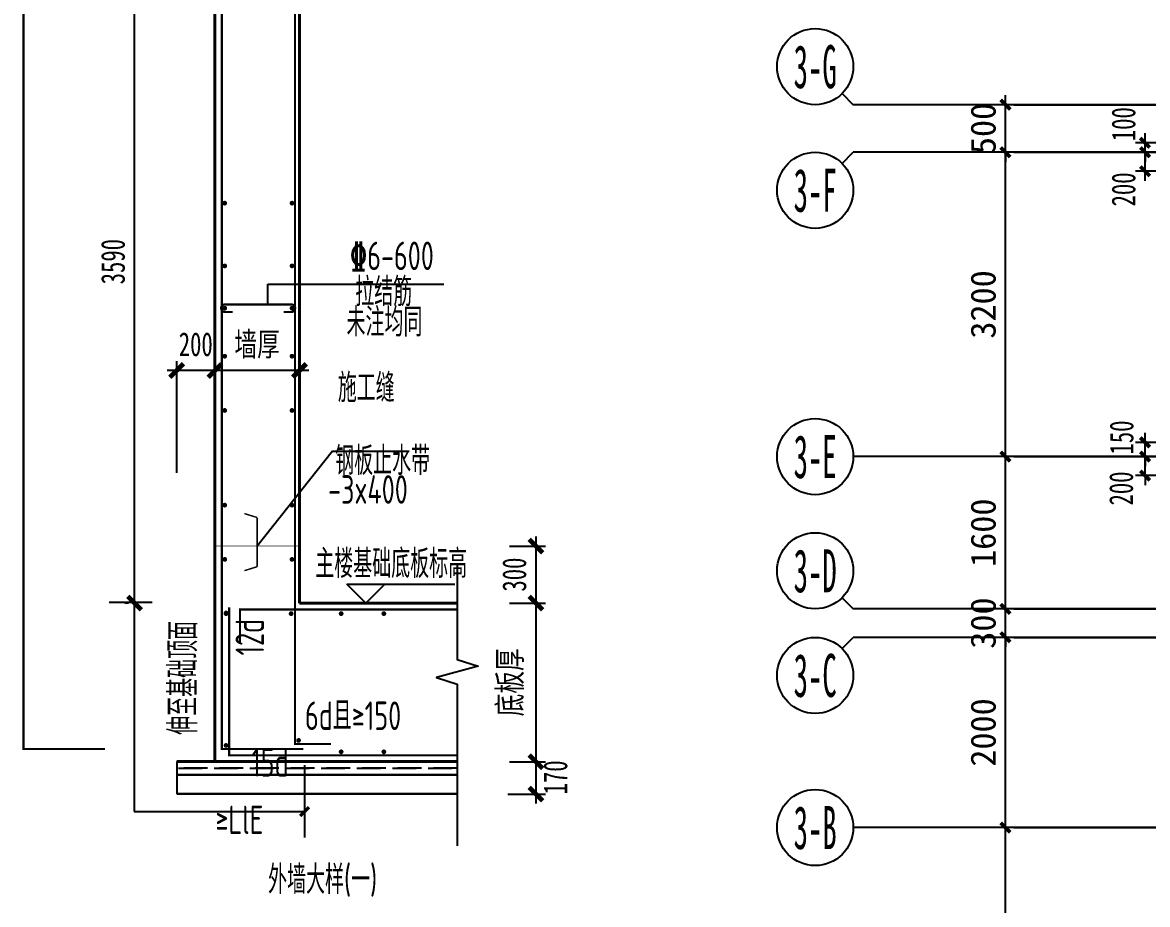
# Model space of a CAD drawing. Extents: x -3200781797 to -8106663, y 494714 to 1244925.
# Drawn here: x -8184123 to -8172296, y 525431 to 534704 of the extents above; entities that cross this region are included whole.
import ezdxf
from ezdxf.enums import TextEntityAlignment as Align
from ezdxf.xclip import XClip

# ---------------------------------------------------------------- set-up
doc = ezdxf.new("R2010")
doc.units = 0
doc.header["$LTSCALE"] = 1000
doc.header["$MEASUREMENT"] = 0
doc.header["$XCLIPFRAME"] = 0
for name, pattern in [('3#-轴线$0$DOTE', [2.42, 2, -0.2, 0.02, -0.2]), ('DASH', [0.35, 0.25, -0.1]), ('地库模板$0$DASH', [0.35, 0.25, -0.1]), ('节点$0$DASHED', [0.75, 0.5, -0.25])]:
    doc.linetypes.add(name, pattern=pattern)
doc.layers.get('Defpoints').update_dxf_attribs({"color": 30, "linetype": 'DASH'})
for name, color, linetype in [('3#-B1$0$S-SLAB-HOLE', 5, 'Continuous'), ('3#-轴线$0$3#-轴号$0$A-ANNO-AXIS-CIRC', 3, 'Continuous'), ('3#-轴线$0$3#-轴号$0$A-ANNO-AXIS-TEXT', 7, 'Continuous'), ('3#-轴线$0$3#-轴号$0$A-ANNO-DIMS', 3, 'Continuous'), ('3#-轴线$0$A-ANNO-DOTE', 10, '3#-轴线$0$DOTE'), ('3#-轴线$0$AXIS_TEXT', 7, 'Continuous'), ('3#4#5#模板$0$S-ANNO-TEXT', 7, 'Continuous'), ('3#4#5#模板$0$S-SLAB-TEXT', 120, 'Continuous'), ('DIM', 3, 'Continuous'), ('S-PC-FQ-WYQ', 4, 'Continuous'), ('S-WALL-DIMS', 50, 'Continuous'), ('地库模板$0$墙体$0$墙体$0$A-COLU-CONC-HATC', 253, 'Continuous'), ('地库模板$0$墙体$0$墙体$0$A-WALL-CONC', 40, 'Continuous'), ('地库模板$0$墙体$0$墙体$0$墙体$0$A-WALL-CONC', 40, 'Continuous'), ('节点$0$S-ANNO-THIN', 3, 'Continuous'), ('节点$0$S-DETL', 4, 'Continuous'), ('节点$0$S-DETL-DIMS', 210, 'Continuous'), ('节点$0$S-REIN', 1, 'Continuous'), ('节点$0$S-TEXT', 7, 'Continuous'), ('节点$0$TEXT', 7, 'Continuous'), ('节点$0$THIN', 7, 'Continuous')]:
    doc.layers.add(name, color=color, linetype=linetype)
for name, color, linetype, lineweight in [('地库模板$0$S-ANNO-IDEN-INDX', 3, 'Continuous', 15), ('地库模板$0$S-ANNO-THIN', 3, 'Continuous', 15), ('地库模板$0$S-SLAB-HOLE', 5, 'Continuous', 25), ('地库模板$0$S-SLAB-LOWE-HATC', 193, 'Continuous', 18), ('地库模板$0$S-WALL-BEAM', 120, 'Continuous', 25), ('地库模板$0$S-WALL-CCAD-BPW', 50, 'Continuous', 15), ('地库模板$0$S-WALL-CCAD-PPW', 80, 'Continuous', 15), ('节点$0$梁', 4, 'Continuous', 0)]:
    doc.layers.add(name, color=color, linetype=linetype, lineweight=lineweight)
doc.styles.add('3#-轴线$0$3#-轴号$0$_TCH_AXIS', font='')
doc.styles.add('3#-轴线$0$3#-轴号$0$_TCH_DIM_T3', font='')
doc.styles.add('3#-轴线$0$COMPLEX', font='COMPLEX')
doc.styles.add('TSSD_Dimension', font='', dxfattribs={"width": 0.7})
doc.styles.add('节点$0$TSSD_Dimension', font='Tssdeng.shx', dxfattribs={"width": 0.7, "bigfont": 'hztxt.shx'})
doc.styles.add('节点$0$TSSD_NORM', font='tssdeng2.shx', dxfattribs={"width": 0.7, "bigfont": 'tssdchn.shx'})
doc.styles.add('节点$0$楷体', font='', dxfattribs={"width": 0.7, "height": 250})
doc.styles.get('3#-轴线$0$3#-轴号$0$_TCH_AXIS').set_extended_font_data('SimSun')
doc.styles.get('3#-轴线$0$3#-轴号$0$_TCH_DIM_T3').set_extended_font_data('SimSun')
doc.styles.get('TSSD_Dimension').set_extended_font_data('KaiTi_GB2312')
doc.styles.get('节点$0$楷体').set_extended_font_data('KaiTi_GB2312')
doc.dimstyles.new('3#-轴线$0$3#-轴号$0$_TCH_ARCH&&100', dxfattribs={"dimtxt": 264.345992, "dimasz": 100, "dimexe": 250, "dimexo": 300, "dimgap": 100, "dimtad": 1, "dimdec": 0, "dimzin": 0, "dimdsep": 46, "dimtxsty": '3#-轴线$0$3#-轴号$0$_TCH_DIM_T3', "dimblk": '3#-轴线$0$3#-轴号$0$_ArchTick', "dimcen": 0.09, "dimclrt": 7, "dimazin": 2, "dimtfac": 1, "dimtdec": 0, "dimtix": 1, "dimtmove": 2, "dimatfit": 3, "dimfxl": 100, "dimtolj": 1, "dimtzin": 0, "dimarcsym": 0})
doc.dimstyles.new('TSSD_100_100', dxfattribs={"dimtxt": 250, "dimasz": 100, "dimexe": 100, "dimexo": 250, "dimgap": 100, "dimtad": 1, "dimdec": 0, "dimzin": 0, "dimdsep": 46, "dimtxsty": 'TSSD_Dimension', "dimblk": 'ARCHTICK', "dimcen": 0, "dimdle": 100, "dimclrt": 7, "dimadec": 0, "dimazin": 0, "dimtfac": 1, "dimtdec": 0, "dimtix": 1, "dimtmove": 2, "dimatfit": 3, "dimfxl": 1, "dimtolj": 1, "dimtzin": 0, "dimarcsym": 0})
doc.dimstyles.new('节点$0$TSSD_100_100$0', dxfattribs={"dimtxt": 300, "dimasz": 100, "dimexe": 100, "dimexo": 0, "dimgap": 50, "dimtad": 1, "dimdec": 0, "dimzin": 0, "dimdsep": 46, "dimtxsty": '节点$0$TSSD_Dimension', "dimblk1": '节点$0$_ArchTick', "dimblk2": '节点$0$_ArchTick', "dimsah": 1, "dimcen": 0, "dimclrt": 7, "dimadec": 0, "dimazin": 0, "dimtfac": 1, "dimtdec": 0, "dimtix": 1, "dimtmove": 2, "dimatfit": 3, "dimldrblk": '节点$0$_ArchTick', "dimfxl": 300, "dimfxlon": 1, "dimtvp": 0.7, "dimtolj": 1, "dimtzin": 0, "dimarcsym": 0})
doc.dimstyles.new('节点$0$TSSD_50_100', dxfattribs={"dimtxt": 250, "dimasz": 100, "dimexe": 100, "dimexo": 250, "dimgap": 100, "dimtad": 1, "dimdec": 0, "dimlfac": 0.5, "dimzin": 0, "dimdsep": 46, "dimtxsty": '节点$0$楷体', "dimblk": '节点$0$_ArchTick', "dimcen": 0, "dimdle": 100, "dimclrt": 7, "dimadec": 0, "dimazin": 0, "dimtfac": 1, "dimtdec": 0, "dimtix": 1, "dimtmove": 2, "dimatfit": 3, "dimfxl": 1, "dimtolj": 1, "dimtzin": 0, "dimarcsym": 0})

# ---------------------------------------------------------------- blocks, each defined once
blk = doc.blocks.new('节点$0$_ArchTick')
at = {"color": 0, "linetype": 'ByBlock', "const_width": 0.5}
blk.add_lwpolyline([(-0.71, -0.71), (0.71, 0.71)], dxfattribs=at)
blk = doc.blocks.new('*D3877')
at = {"layer": 'Defpoints', "color": 0, "transparency": 16777216}
for p in [(-3829, -125755), (-3829, -127422), (-3302, -127422)]:
    blk.add_point(p, dxfattribs=at)
at = {"layer": '节点$0$S-DETL-DIMS', "color": 0, "lineweight": -2, "transparency": 16777216}
for p, q in [((-3302, -125655), (-3302, -127522)), ((-3579, -125755), (-3202, -125755)), ((-3579, -127422), (-3202, -127422))]:
    blk.add_line(p, q, dxfattribs=at)
at = {"layer": '节点$0$S-DETL-DIMS', "color": 0, "lineweight": -2, "transparency": 16777216, "xscale": 100, "yscale": 100, "zscale": 100}
for p, rotation in [((-3302, -125755), 90), ((-3302, -127422), 270)]:
    blk.add_blockref('节点$0$_ArchTick', p, dxfattribs=dict(at, rotation=rotation))
at = {"layer": '节点$0$S-DETL-DIMS', "color": 7, "transparency": 16777216, "insert": (-3563, -126588), "char_height": 250, "attachment_point": 5, "rotation": 90, "style": '节点$0$楷体'}
blk.add_mtext('\\A1;底板厚', dxfattribs=at)
blk = doc.blocks.new('*D3878')
at = {"layer": 'Defpoints', "color": 0, "transparency": 16777216}
for p in [(-3829, -127422), (-3846, -127762), (-3302, -127762)]:
    blk.add_point(p, dxfattribs=at)
at = {"layer": '节点$0$S-DETL-DIMS', "color": 0, "lineweight": -2, "transparency": 16777216}
for p, q in [((-3302, -127322), (-3302, -127862)), ((-3579, -127422), (-3202, -127422)), ((-3596, -127762), (-3202, -127762))]:
    blk.add_line(p, q, dxfattribs=at)
at = {"layer": '节点$0$S-DETL-DIMS', "color": 0, "lineweight": -2, "transparency": 16777216, "xscale": 100, "yscale": 100, "zscale": 100}
for p, rotation in [((-3302, -127422), 90), ((-3302, -127762), 270)]:
    blk.add_blockref('节点$0$_ArchTick', p, dxfattribs=dict(at, rotation=rotation))
at = {"layer": '节点$0$S-DETL-DIMS', "color": 7, "transparency": 16777216, "insert": (-3095, -127587), "char_height": 250, "attachment_point": 5, "rotation": 90, "style": '节点$0$楷体'}
blk.add_mtext('\\A1;170', dxfattribs=at)
blk = doc.blocks.new('*D3879')
at = {"layer": 'Defpoints', "color": 0, "transparency": 16777216}
for p in [(-6676, -123310), (-6676, -123310), (-5787, -123310)]:
    blk.add_point(p, dxfattribs=at)
at = {"layer": '节点$0$S-DETL-DIMS', "color": 0, "lineweight": -2, "transparency": 16777216}
for p, q in [((-6676, -123060), (-6676, -123210)), ((-5787, -123060), (-5787, -123210)), ((-5687, -123310), (-6776, -123310))]:
    blk.add_line(p, q, dxfattribs=at)
at = {"layer": '节点$0$S-DETL-DIMS', "color": 0, "lineweight": -2, "transparency": 16777216, "xscale": 100, "yscale": 100, "zscale": 100, "rotation": 180}
blk.add_blockref('节点$0$_ArchTick', (-6676, -123310), dxfattribs=at)
at = {"layer": '节点$0$S-DETL-DIMS', "color": 0, "lineweight": -2, "transparency": 16777216, "xscale": 100, "yscale": 100, "zscale": 100}
blk.add_blockref('节点$0$_ArchTick', (-5787, -123310), dxfattribs=at)
at = {"layer": '节点$0$S-DETL-DIMS', "color": 7, "transparency": 16777216, "insert": (-6232, -123046), "char_height": 250, "attachment_point": 5, "style": '节点$0$楷体'}
blk.add_mtext('\\A1;墙厚', dxfattribs=at)
blk = doc.blocks.new('*D3880')
at = {"layer": 'Defpoints', "color": 0, "transparency": 16777216}
for p in [(-3829, -125155), (-3829, -125755), (-3302, -125755)]:
    blk.add_point(p, dxfattribs=at)
at = {"layer": '节点$0$S-DETL-DIMS', "color": 0, "lineweight": -2, "transparency": 16777216}
for p, q in [((-3302, -125055), (-3302, -125855)), ((-3579, -125155), (-3202, -125155)), ((-3579, -125755), (-3202, -125755))]:
    blk.add_line(p, q, dxfattribs=at)
at = {"layer": '节点$0$S-DETL-DIMS', "color": 0, "lineweight": -2, "transparency": 16777216, "xscale": 100, "yscale": 100, "zscale": 100}
for p, rotation in [((-3302, -125155), 90), ((-3302, -125755), 270)]:
    blk.add_blockref('节点$0$_ArchTick', p, dxfattribs=dict(at, rotation=rotation))
at = {"layer": '节点$0$S-DETL-DIMS', "color": 7, "transparency": 16777216, "insert": (-3527, -125455), "char_height": 250, "attachment_point": 5, "rotation": 90, "style": '节点$0$楷体'}
blk.add_mtext('\\A1;300', dxfattribs=at)
blk = doc.blocks.new('*D3904')
at = {"layer": 'Defpoints', "color": 0, "transparency": 16777216}
for p in [(-7077, -123310), (-7077, -124636), (-6676, -124636)]:
    blk.add_point(p, dxfattribs=at)
at = {"layer": '节点$0$S-DETL-DIMS', "color": 0, "lineweight": -2, "transparency": 16777216}
for p, q in [((-7077, -124386), (-7077, -123210)), ((-6676, -124386), (-6676, -123210)), ((-6576, -123310), (-7177, -123310))]:
    blk.add_line(p, q, dxfattribs=at)
at = {"layer": '节点$0$S-DETL-DIMS', "color": 0, "lineweight": -2, "transparency": 16777216, "xscale": 100, "yscale": 100, "zscale": 100, "rotation": 180}
blk.add_blockref('节点$0$_ArchTick', (-7077, -123310), dxfattribs=at)
at = {"layer": '节点$0$S-DETL-DIMS', "color": 0, "lineweight": -2, "transparency": 16777216, "xscale": 100, "yscale": 100, "zscale": 100}
blk.add_blockref('节点$0$_ArchTick', (-6676, -123310), dxfattribs=at)
at = {"layer": '节点$0$S-DETL-DIMS', "color": 7, "transparency": 16777216, "insert": (-6877, -123035), "char_height": 250, "attachment_point": 5, "style": '节点$0$楷体'}
blk.add_mtext('\\A1;200', dxfattribs=at)
blk = doc.blocks.new('*D3905')
at = {"layer": 'Defpoints', "color": 0, "transparency": 16777216}
for p in [(-7521, -118575), (-7335, -118575), (-7335, -125755)]:
    blk.add_point(p, dxfattribs=at)
at = {"layer": '节点$0$S-DETL-DIMS', "color": 0, "lineweight": -2, "transparency": 16777216}
for p, q in [((-7521, -125855), (-7521, -118475)), ((-7585, -118575), (-7621, -118575)), ((-7585, -125755), (-7621, -125755))]:
    blk.add_line(p, q, dxfattribs=at)
at = {"layer": '节点$0$S-DETL-DIMS', "color": 0, "lineweight": -2, "transparency": 16777216, "xscale": 100, "yscale": 100, "zscale": 100}
for p, rotation in [((-7521, -118575), 90), ((-7521, -125755), 270)]:
    blk.add_blockref('节点$0$_ArchTick', p, dxfattribs=dict(at, rotation=rotation))
at = {"layer": '节点$0$S-DETL-DIMS', "color": 7, "transparency": 16777216, "insert": (-7746, -122165), "char_height": 250, "attachment_point": 5, "rotation": 90, "style": '节点$0$楷体'}
blk.add_mtext('\\A1;3590', dxfattribs=at)
blk = doc.blocks.new('_ArchTick')
at = {"color": 0, "linetype": 'ByBlock', "const_width": 0.4}
blk.add_lwpolyline([(-0.5, -0.5), (0.5, 0.5)], dxfattribs=at)
blk = doc.blocks.new('*D872')
at = {"layer": 'Defpoints', "color": 0, "transparency": 16777216}
for p in [(36228, -103638), (36747, -103638), (36747, -103788)]:
    blk.add_point(p, dxfattribs=at)
at = {"layer": 'DIM', "color": 0, "lineweight": -2, "transparency": 16777216}
for p, q in [((36228, -103638), (36228, -103538)), ((36497, -103638), (36128, -103638)), ((36228, -103788), (36228, -103638)), ((36497, -103788), (36128, -103788)), ((36228, -103788), (36228, -103888))]:
    blk.add_line(p, q, dxfattribs=at)
at = {"layer": 'DIM', "color": 0, "lineweight": -2, "transparency": 16777216, "xscale": 100, "yscale": 100, "zscale": 100}
for p, rotation in [((36228, -103638), 270), ((36228, -103788), 90)]:
    blk.add_blockref('_ArchTick', p, dxfattribs=dict(at, rotation=rotation))
at = {"layer": 'DIM', "color": 7, "transparency": 16777216, "insert": (35983, -103587), "char_height": 250, "attachment_point": 5, "rotation": 90, "style": 'TSSD_Dimension'}
blk.add_mtext('\\A1;150', dxfattribs=at)
blk = doc.blocks.new('*D873')
at = {"layer": 'Defpoints', "color": 0, "transparency": 16777216}
for p in [(36228, -103788), (36747, -103788), (36793, -103988)]:
    blk.add_point(p, dxfattribs=at)
at = {"layer": 'DIM', "color": 0, "lineweight": -2, "transparency": 16777216}
for p, q in [((36228, -103788), (36228, -103688)), ((36497, -103788), (36128, -103788)), ((36228, -103988), (36228, -103788)), ((36543, -103988), (36128, -103988)), ((36228, -103988), (36228, -104088))]:
    blk.add_line(p, q, dxfattribs=at)
at = {"layer": 'DIM', "color": 0, "lineweight": -2, "transparency": 16777216, "xscale": 100, "yscale": 100, "zscale": 100}
for p, rotation in [((36228, -103788), 270), ((36228, -103988), 90)]:
    blk.add_blockref('_ArchTick', p, dxfattribs=dict(at, rotation=rotation))
at = {"layer": 'DIM', "color": 7, "transparency": 16777216, "insert": (35978, -104123), "char_height": 250, "attachment_point": 5, "rotation": 90, "style": 'TSSD_Dimension'}
blk.add_mtext('\\A1;200', dxfattribs=at)
blk = doc.blocks.new('*D901')
at = {"layer": 'Defpoints', "color": 0, "transparency": 16777216}
for p in [(36228, -100488), (36747, -100488), (36747, -100588)]:
    blk.add_point(p, dxfattribs=at)
at = {"layer": 'DIM', "color": 0, "lineweight": -2, "transparency": 16777216}
for p, q in [((36228, -100488), (36228, -100388)), ((36497, -100488), (36128, -100488)), ((36228, -100588), (36228, -100488)), ((36497, -100588), (36128, -100588)), ((36228, -100588), (36228, -100688))]:
    blk.add_line(p, q, dxfattribs=at)
at = {"layer": 'DIM', "color": 0, "lineweight": -2, "transparency": 16777216, "xscale": 100, "yscale": 100, "zscale": 100}
for p, rotation in [((36228, -100488), 270), ((36228, -100588), 90)]:
    blk.add_blockref('_ArchTick', p, dxfattribs=dict(at, rotation=rotation))
at = {"layer": 'DIM', "color": 7, "transparency": 16777216, "insert": (36003, -100293), "char_height": 250, "attachment_point": 5, "rotation": 90, "style": 'TSSD_Dimension'}
blk.add_mtext('\\A1;100', dxfattribs=at)
blk = doc.blocks.new('*D904')
at = {"layer": 'Defpoints', "color": 0, "transparency": 16777216}
for p in [(36228, -100588), (36747, -100588), (36747, -100788)]:
    blk.add_point(p, dxfattribs=at)
at = {"layer": 'DIM', "color": 0, "lineweight": -2, "transparency": 16777216}
for p, q in [((36228, -100888), (36228, -100488)), ((36497, -100588), (36128, -100588)), ((36497, -100788), (36128, -100788))]:
    blk.add_line(p, q, dxfattribs=at)
at = {"layer": 'DIM', "color": 0, "lineweight": -2, "transparency": 16777216, "xscale": 100, "yscale": 100, "zscale": 100}
for p, rotation in [((36228, -100588), 90), ((36228, -100788), 270)]:
    blk.add_blockref('_ArchTick', p, dxfattribs=dict(at, rotation=rotation))
at = {"layer": 'DIM', "color": 7, "transparency": 16777216, "insert": (36003, -100979), "char_height": 250, "attachment_point": 5, "rotation": 90, "style": 'TSSD_Dimension'}
blk.add_mtext('\\A1;200', dxfattribs=at)
blk = doc.blocks.new('3#-轴线$0$_AXISO')
blk.add_circle((0, 0), 0.5)
at = {"layer": '3#-轴线$0$AXIS_TEXT', "style": '3#-轴线$0$COMPLEX', "width": 1.041667}
blk.add_attdef('A', text='', height=0.56, dxfattribs=at).set_placement((-0.25, -0.28), (0.25, -0.28), align=Align.FIT)
blk = doc.blocks.new('3#-轴线$0$3#-轴号$0$_ArchTick')
at = {"color": 0, "linetype": 'ByBlock', "const_width": 0.4}
blk.add_lwpolyline([(-0.5, -0.5), (0.5, 0.5)], dxfattribs=at)
blk = doc.blocks.new('*D2034')
at = {"layer": '3#-轴线$0$3#-轴号$0$A-ANNO-DIMS', "color": 0, "lineweight": -2, "transparency": 16777216}
for p, q in [((-2589, -7100), (-3339, -7100)), ((-3089, -11100), (-3089, -7100)), ((-2589, -11100), (-3339, -11100))]:
    blk.add_line(p, q, dxfattribs=at)
at = {"layer": 'Defpoints', "color": 0, "transparency": 16777216}
for p in [(-3089, -7100), (-2289, -7100), (-2289, -11100)]:
    blk.add_point(p, dxfattribs=at)
at = {"layer": '3#-轴线$0$3#-轴号$0$A-ANNO-DIMS', "color": 0, "lineweight": -2, "transparency": 16777216, "xscale": 100, "yscale": 100, "zscale": 100}
for p, rotation in [((-3089, -7100), 90), ((-3089, -11100), 270)]:
    blk.add_blockref('3#-轴线$0$3#-轴号$0$_ArchTick', p, dxfattribs=dict(at, rotation=rotation))
at = {"layer": '3#-轴线$0$3#-轴号$0$A-ANNO-DIMS', "color": 7, "transparency": 16777216, "insert": (-3322, -9100), "char_height": 264.3, "attachment_point": 5, "rotation": 90, "style": '3#-轴线$0$3#-轴号$0$_TCH_DIM_T3'}
blk.add_mtext('\\A1;4000', dxfattribs=at)
blk = doc.blocks.new('*D2035')
at = {"layer": '3#-轴线$0$3#-轴号$0$A-ANNO-DIMS', "color": 0, "lineweight": -2, "transparency": 16777216}
for p, q in [((-2589, -5100), (-3339, -5100)), ((-3089, -7100), (-3089, -5100)), ((-2589, -7100), (-3339, -7100))]:
    blk.add_line(p, q, dxfattribs=at)
at = {"layer": 'Defpoints', "color": 0, "transparency": 16777216}
for p in [(-3089, -5100), (-2289, -5100), (-2289, -7100)]:
    blk.add_point(p, dxfattribs=at)
at = {"layer": '3#-轴线$0$3#-轴号$0$A-ANNO-DIMS', "color": 0, "lineweight": -2, "transparency": 16777216, "xscale": 100, "yscale": 100, "zscale": 100}
for p, rotation in [((-3089, -5100), 90), ((-3089, -7100), 270)]:
    blk.add_blockref('3#-轴线$0$3#-轴号$0$_ArchTick', p, dxfattribs=dict(at, rotation=rotation))
at = {"layer": '3#-轴线$0$3#-轴号$0$A-ANNO-DIMS', "color": 7, "transparency": 16777216, "insert": (-3322, -6100), "char_height": 264.3, "attachment_point": 5, "rotation": 90, "style": '3#-轴线$0$3#-轴号$0$_TCH_DIM_T3'}
blk.add_mtext('\\A1;2000', dxfattribs=at)
blk = doc.blocks.new('*D2036')
at = {"layer": '3#-轴线$0$3#-轴号$0$A-ANNO-DIMS', "color": 0, "lineweight": -2, "transparency": 16777216}
for p, q in [((-3089, -4800), (-3089, -4700)), ((-2589, -4800), (-3339, -4800)), ((-3089, -5100), (-3089, -4800)), ((-2589, -5100), (-3339, -5100)), ((-3089, -5100), (-3089, -5200))]:
    blk.add_line(p, q, dxfattribs=at)
at = {"layer": 'Defpoints', "color": 0, "transparency": 16777216}
for p in [(-3089, -4800), (-2289, -4800), (-2289, -5100)]:
    blk.add_point(p, dxfattribs=at)
at = {"layer": '3#-轴线$0$3#-轴号$0$A-ANNO-DIMS', "color": 0, "lineweight": -2, "transparency": 16777216, "xscale": 100, "yscale": 100, "zscale": 100}
for p, rotation in [((-3089, -4800), 270), ((-3089, -5100), 90)]:
    blk.add_blockref('3#-轴线$0$3#-轴号$0$_ArchTick', p, dxfattribs=dict(at, rotation=rotation))
at = {"layer": '3#-轴线$0$3#-轴号$0$A-ANNO-DIMS', "color": 7, "transparency": 16777216, "insert": (-3322, -4950), "char_height": 264.3, "attachment_point": 5, "rotation": 90, "style": '3#-轴线$0$3#-轴号$0$_TCH_DIM_T3'}
blk.add_mtext('\\A1;300', dxfattribs=at)
blk = doc.blocks.new('*D2037')
at = {"layer": '3#-轴线$0$3#-轴号$0$A-ANNO-DIMS', "color": 0, "lineweight": -2, "transparency": 16777216}
for p, q in [((-2589, -3200), (-3339, -3200)), ((-3089, -4800), (-3089, -3200)), ((-2589, -4800), (-3339, -4800))]:
    blk.add_line(p, q, dxfattribs=at)
at = {"layer": 'Defpoints', "color": 0, "transparency": 16777216}
for p in [(-3089, -3200), (-2289, -3200), (-2289, -4800)]:
    blk.add_point(p, dxfattribs=at)
at = {"layer": '3#-轴线$0$3#-轴号$0$A-ANNO-DIMS', "color": 0, "lineweight": -2, "transparency": 16777216, "xscale": 100, "yscale": 100, "zscale": 100}
for p, rotation in [((-3089, -3200), 90), ((-3089, -4800), 270)]:
    blk.add_blockref('3#-轴线$0$3#-轴号$0$_ArchTick', p, dxfattribs=dict(at, rotation=rotation))
at = {"layer": '3#-轴线$0$3#-轴号$0$A-ANNO-DIMS', "color": 7, "transparency": 16777216, "insert": (-3322, -4000), "char_height": 264.3, "attachment_point": 5, "rotation": 90, "style": '3#-轴线$0$3#-轴号$0$_TCH_DIM_T3'}
blk.add_mtext('\\A1;1600', dxfattribs=at)
blk = doc.blocks.new('*D2038')
at = {"layer": '3#-轴线$0$3#-轴号$0$A-ANNO-DIMS', "color": 0, "lineweight": -2, "transparency": 16777216}
for p, q in [((-2589, 0), (-3339, 0)), ((-3089, -3200), (-3089, 0)), ((-2589, -3200), (-3339, -3200))]:
    blk.add_line(p, q, dxfattribs=at)
at = {"layer": 'Defpoints', "color": 0, "transparency": 16777216}
for p in [(-3089, 0), (-2289, 0), (-2289, -3200)]:
    blk.add_point(p, dxfattribs=at)
at = {"layer": '3#-轴线$0$3#-轴号$0$A-ANNO-DIMS', "color": 0, "lineweight": -2, "transparency": 16777216, "xscale": 100, "yscale": 100, "zscale": 100}
for p, rotation in [((-3089, 0), 90), ((-3089, -3200), 270)]:
    blk.add_blockref('3#-轴线$0$3#-轴号$0$_ArchTick', p, dxfattribs=dict(at, rotation=rotation))
at = {"layer": '3#-轴线$0$3#-轴号$0$A-ANNO-DIMS', "color": 7, "transparency": 16777216, "insert": (-3322, -1600), "char_height": 264.3, "attachment_point": 5, "rotation": 90, "style": '3#-轴线$0$3#-轴号$0$_TCH_DIM_T3'}
blk.add_mtext('\\A1;3200', dxfattribs=at)
blk = doc.blocks.new('*D2039')
at = {"layer": '3#-轴线$0$3#-轴号$0$A-ANNO-DIMS', "color": 0, "lineweight": -2, "transparency": 16777216}
for p, q in [((-3089, 500), (-3089, 600)), ((-2589, 500), (-3339, 500)), ((-3089, 0), (-3089, 500)), ((-2589, 0), (-3339, 0)), ((-3089, 0), (-3089, -100))]:
    blk.add_line(p, q, dxfattribs=at)
at = {"layer": 'Defpoints', "color": 0, "transparency": 16777216}
for p in [(-3089, 500), (-2289, 500), (-2289, 0)]:
    blk.add_point(p, dxfattribs=at)
at = {"layer": '3#-轴线$0$3#-轴号$0$A-ANNO-DIMS', "color": 0, "lineweight": -2, "transparency": 16777216, "xscale": 100, "yscale": 100, "zscale": 100}
for p, rotation in [((-3089, 500), 270), ((-3089, 0), 90)]:
    blk.add_blockref('3#-轴线$0$3#-轴号$0$_ArchTick', p, dxfattribs=dict(at, rotation=rotation))
at = {"layer": '3#-轴线$0$3#-轴号$0$A-ANNO-DIMS', "color": 7, "transparency": 16777216, "insert": (-3322, 250), "char_height": 264.3, "attachment_point": 5, "rotation": 90, "style": '3#-轴线$0$3#-轴号$0$_TCH_DIM_T3'}
blk.add_mtext('\\A1;500', dxfattribs=at)
blk = doc.blocks.new('地库模板$0$B1墙')
at = {"layer": '地库模板$0$S-SLAB-LOWE-HATC'}
h = blk.add_hatch(dxfattribs=at)
h.set_pattern_fill('HEX', color=256, scale=150)
h.set_pattern_definition([(0, (4200.1, -94190.1), (0, 824.889), [476.25, -952.5]), (120, (4200.1, -94190.1), (-714.375, -412.4445), [476.25, -952.5]), (60, (4676.3, -94190.1), (-714.375, 412.4445), [476.25, -952.5])])
h.paths.add_polyline_path([(83900, -73090), (83900, -60590), (76700, -60590), (76700, -57940), (69050, -57940), (69050, -60590), (62250, -60590), (62250, -62540), (60050, -62540), (60050, -67090), (59250, -67090), (59250, -68790), (57451, -68790), (57450, -70791), (46250, -70791), (46250, -67691), (43600, -67691), (43600, -70791), (28300, -70791), (28300, -67691), (25650, -67691), (25650, -70790), (14950, -70790), (14950, -64040), (12951, -64040), (12951, -62190), (11300, -62190), (11300, -60390), (6300, -60390), (6300, -63490), (4200, -63490), (4200, -94190), (30500, -94190), (30500, -87190), (58400, -87189), (58400, -85990), (61200, -85990), (61200, -82790), (70400, -82790), (70400, -82190), (73800, -82190), (73800, -82790), (82300, -82790), (82300, -96450), (107150, -96450), (107150, -89500), (149100, -89500), (149100, -74390), (147500, -74390), (147500, -72590), (147250, -72590), (147250, -70790), (136500, -70790), (136500, -69290), (133850, -69290), (133850, -70790), (126000, -70790), (126000, -73090), (118150, -73090), (118150, -69990), (115500, -69990), (115500, -73090), (97250, -73090), (97250, -69990), (94600, -69990), (94600, -73090)])
at = {"layer": '地库模板$0$S-WALL-CCAD-BPW'}
h = blk.add_hatch(dxfattribs=at)
h.set_pattern_fill('ANSI31', color=256, scale=50, style=0)
h.set_pattern_definition([(45, (-525585599.63, -299565550.96), (-112.253201513, 112.253201513), [])])
h.paths.add_polyline_path([(11850, -60090), (15250, -60090), (15250, -61141), (15250, -62541), (15250, -63141), (15250, -63540), (14950, -63540), (14950, -60390), (11850, -60390)])
at = {"layer": '地库模板$0$S-WALL-CCAD-PPW'}
h = blk.add_hatch(dxfattribs=at)
h.set_pattern_fill('ANSI37', color=256, scale=50, style=0)
h.set_pattern_definition([(45, (-525585599.63, -299565550.96), (-112.253201513, 112.253201513), []), (135, (-525585599.63, -299565550.96), (-112.253201513, -112.253201513), [])])
h.paths.add_polyline_path([(30500, -87190), (30500, -94190), (4200, -94190), (4200, -63490), (3900, -63490), (3900, -94490), (30800, -94490), (30800, -87490), (58400, -87490), (58400, -87190)])
at = {"layer": '地库模板$0$墙体$0$墙体$0$A-COLU-CONC-HATC'}
blk.add_hatch(color=256, dxfattribs=at).paths.add_polyline_path([(11567, -60290), (11850, -60390), (14950, -60390), (14950, -60090), (11550, -60090)])
at = {"layer": '地库模板$0$S-SLAB-LOWE-HATC', "const_width": 0.5}
blk.add_lwpolyline([(58400, -87189), (30500, -87190), (30500, -94190), (4200, -94190), (4200, -63490), (6300, -63490), (6300, -60390), (11300, -60390), (11300, -62190), (12951, -62190), (12951, -64040), (14950, -64040), (14950, -70790), (25650, -70790), (25650, -67691), (28300, -67691), (28300, -70791), (43600, -70791), (43600, -67691), (46250, -67691), (46250, -70791), (57450, -70791)], dxfattribs=at)
at = {"layer": '地库模板$0$S-WALL-BEAM'}
for points in [[(13251, -61090), (14950, -61090), (14950, -61390), (13251, -61390)], [(14950, -65390), (13251, -65390), (13251, -65690), (14950, -65690)]]:
    blk.add_lwpolyline(points, close=True, dxfattribs=at)
at = {"layer": '地库模板$0$S-WALL-CCAD-BPW', "const_width": 0.25}
blk.add_lwpolyline([(11850, -60090), (15250, -60090), (15250, -61141), (15250, -61141), (15250, -62541), (15250, -62541), (15250, -63141), (15250, -63141), (15250, -63540), (14950, -63540), (14950, -60390), (11850, -60390)], close=True, dxfattribs=at)
at = {"layer": '地库模板$0$S-WALL-CCAD-PPW', "const_width": 0.25}
blk.add_lwpolyline([(4200, -63490), (3900, -63490), (3900, -94490), (30800, -94490), (30800, -87490), (58400, -87490), (58400, -87190), (30500, -87190), (30500, -94190), (4200, -94190)], close=True, dxfattribs=at)
at = {"layer": '地库模板$0$墙体$0$墙体$0$A-WALL-CONC'}
for p, q in [((11550, -60090), (14950, -60090)), ((11850, -60390), (14950, -60390))]:
    blk.add_line(p, q, dxfattribs=at)
blk = doc.blocks.new('地库模板')
at = {"layer": '地库模板$0$S-SLAB-LOWE-HATC'}
h = blk.add_hatch(dxfattribs=at)
h.set_pattern_fill('ANSI37', color=256, scale=150)
h.set_pattern_definition([(45, (0, 0), (-336.75960454, 336.75960454), []), (135, (0, 0), (-336.75960454, -336.75960454), [])])
h.paths.add_polyline_path([(525898850, 299507261), (525900550, 299507261), (525900550, 299505161), (525898850, 299505161)])
h = blk.add_hatch(dxfattribs=at)
h.set_pattern_fill('ANSI34', color=256, scale=50, style=0)
h.set_pattern_definition([(45, (0, 0), (-673.5192091, 673.5192091), []), (45, (224.5, 0), (-673.5192091, 673.5192091), []), (45, (449, 0), (-673.5192091, 673.5192091), []), (45, (673.5, 0), (-673.5192091, 673.5192091), [])])
h.paths.add_polyline_path([(525898850, 299502011), (525900500, 299502011), (525900500, 299504161), (525898850, 299504161)])
at = {"layer": '地库模板$0$S-ANNO-IDEN-INDX', "linetype": '地库模板$0$DASH', "const_width": 30}
blk.add_lwpolyline([(525898292, 299507198), (525898292, 299501701, 0.414214), (525898792, 299501201), (525900502, 299501201, 0.414214), (525901002, 299501701), (525901002, 299507198, 0.414214), (525900502, 299507698), (525898792, 299507698, 0.414214)], format="xyb", close=True, dxfattribs=at)
at = {"layer": '地库模板$0$S-ANNO-THIN'}
for p, q in [((525898880, 299506667), (525899480, 299506667)), ((525898914, 299503380), (525899514, 299503380))]:
    blk.add_line(p, q, dxfattribs=at)
at = {"layer": '地库模板$0$S-SLAB-HOLE', "const_width": 0.25}
blk.add_lwpolyline([(525898850, 299504461), (525899197, 299504967), (525900500, 299505161)], dxfattribs=at)
at = {"layer": '地库模板$0$S-SLAB-LOWE-HATC', "elevation": 0}
blk.add_lwpolyline([(525898850, 299507261), (525900550, 299507261), (525900550, 299505161), (525898850, 299505161)], close=True, dxfattribs=at)
at = {"layer": '地库模板$0$S-SLAB-LOWE-HATC'}
blk.add_lwpolyline([(525898850, 299502011), (525900500, 299502011), (525900500, 299504161), (525898850, 299504161)], close=True, dxfattribs=at)
at = {"layer": '地库模板$0$墙体$0$墙体$0$墙体$0$A-WALL-CONC'}
blk.add_blockref('地库模板$0$B1墙', (525885600, 299565551), dxfattribs=at)
blk = doc.blocks.new('节点')
at = {"layer": '节点$0$S-ANNO-THIN'}
blk.add_lwpolyline([(-4127.4, -125346.3), (-4127.4, -126348.6), (-3907.4, -126418.6), (-4347.4, -126538.6), (-4127.4, -126608.6), (-4127.4, -128306.4)], dxfattribs=at)
at = {"layer": '节点$0$S-DETL'}
for p, q in [((-7076.7, -127421.6), (-4127.4, -127421.6)), ((-4127.4, -127421.6), (-7076.7, -127421.6)), ((-4127.4, -127421.6), (-7076.7, -127421.6)), ((-7076.7, -127421.6), (-7076.7, -127761.6)), ((-7076.7, -127561.6), (-4127.4, -127561.6)), ((-4127.4, -127561.6), (-7076.7, -127561.6)), ((-4127.4, -127561.6), (-7076.7, -127561.6)), ((-7076.7, -127561.6), (-4127.4, -127561.6)), ((-7076.7, -127761.6), (-4127.4, -127761.6)), ((-4127.4, -127761.6), (-7076.7, -127761.6)), ((-4127.4, -127761.6), (-7076.7, -127761.6)), ((-7076.7, -127761.6), (-4127.4, -127761.6))]:
    blk.add_line(p, q, dxfattribs=at)
at = {"layer": '节点$0$S-DETL', "color": 7, "linetype": '节点$0$DASHED', "ltscale": 0.5}
for p, q in [((-4127.4, -127491.6), (-7076.7, -127491.6)), ((-7059.4, -127491.6), (-4144.7, -127491.6))]:
    blk.add_line(p, q, dxfattribs=at)
at = {"layer": '节点$0$S-REIN'}
for points in [[(-8095.7, -114648.7, 23.3, 23.3, 0), (-8686.7, -114648.7, 23.3, 23.3, 0), (-8686.7, -127288.3, 23.3, 23.3, 0), (-7829.9, -127288.3, 0, 0, 0)], [(-4968.4, -114648.7, 23.3, 23.3, 0), (-6603, -114648.7, 23.3, 23.3, 0), (-6603, -127288.3, 23.3, 23.3, 0), (-5746.2, -127288.3, 0, 0, 0)], [(-5454.8, -127235.9, 23.3, 23.3, 0), (-5834.1, -127235.9, 23.3, 23.3, 0), (-5834.1, -114752.3, 23.3, 23.3, 0), (-5241, -114752.3, 0, 0, 0)]]:
    blk.add_lwpolyline(points, format="xyseb", dxfattribs=at)
at = {"layer": '节点$0$S-REIN', "const_width": 25}
for points in [[(-6584.6, -121550, 1), (-6559.6, -121550, 1)], [(-5852.4, -121550, -1), (-5877.4, -121550, -1)], [(-6584.6, -122209.5, 1), (-6559.6, -122209.5, 1)], [(-5852.4, -122209.5, -1), (-5877.4, -122209.5, -1)], [(-6584.6, -122654.8, 1), (-6559.6, -122654.8, 1)], [(-5852.4, -122654.8, -1), (-5877.4, -122654.8, -1)], [(-6584.6, -123159.1, 1), (-6559.6, -123159.1, 1)], [(-5852.4, -123159.1, -1), (-5877.4, -123159.1, -1)], [(-6584.6, -123729.5, 1), (-6559.6, -123729.5, 1)], [(-5852.4, -123729.5, -1), (-5877.4, -123729.5, -1)], [(-6584.6, -124724.9, 1), (-6559.6, -124724.9, 1)], [(-5852.4, -124724.9, -1), (-5877.4, -124724.9, -1)], [(-6584.6, -125295.2, 1), (-6559.6, -125295.2, 1)], [(-5852.4, -125295.2, -1), (-5877.4, -125295.2, -1)], [(-6571.3, -125865.4, 1), (-6546.3, -125865.4, 1)], [(-6570.9, -125858.8, -1), (-6545.9, -125858.8, -1)], [(-5886.9, -125865.4, 1), (-5861.9, -125865.4, 1)], [(-5361.1, -125865.4, 1), (-5336.1, -125865.4, 1)], [(-4912.2, -125865.4, 1), (-4887.2, -125865.4, 1)], [(-6571.3, -127251.1, 1), (-6546.3, -127251.1, 1)], [(-5808.9, -127198.8, 1), (-5783.9, -127198.8, 1)], [(-5361.1, -127318.3, 1), (-5336.1, -127318.3, 1)], [(-4912.2, -127318.3, 1), (-4887.2, -127318.3, 1)]]:
    blk.add_lwpolyline(points, format="xyb", close=True, dxfattribs=at)
at = {"layer": '节点$0$S-REIN', "const_width": 23.3}
blk.add_lwpolyline([(-6490.3, -122694.8), (-6570.3, -122694.8, -1), (-6570.3, -122614.8), (-5872.2, -122614.8, -1), (-5872.2, -122694.8), (-5952.2, -122694.8)], format="xyb", dxfattribs=at)
for points in [[(-6526.7, -125799.4), (-6526.7, -127355), (-4127.4, -127355)], [(-6412.1, -126185.2), (-6412.1, -125821.6), (-4127.4, -125821.6)]]:
    blk.add_lwpolyline(points, dxfattribs=at)
at = {"layer": '节点$0$THIN'}
for p, q in [((-6120.7, -122614.8), (-6120.7, -122402.2)), ((-6120.7, -122402.2), (-4268.3, -122402.2)), ((-5438.6, -124156.5), (-6231.6, -125155.5)), ((-5438.6, -124156.5), (-4633.2, -124156.5)), ((-5287.8, -125555), (-4153.6, -125555)), ((-5087.8, -125755), (-5287.8, -125555)), ((-5087.8, -125755), (-4887.8, -125555)), ((-7334.5, -125749.6), (-7788.6, -125749.6)), ((-7524.6, -125749.6), (-7524.6, -127946)), ((-6676.3, -127421.6), (-4127.4, -127421.6)), ((-5732.8, -127460.3), (-5732.8, -128220.1)), ((-7524.6, -127946), (-5732.8, -127946))]:
    blk.add_line(p, q, dxfattribs=at)
at = {"layer": '节点$0$THIN', "linetype": 'Continuous'}
for points, const_width in [([(-6231.6, -124855.2), (-6366.2, -124813.6)], 15), ([(-6231.6, -125372.1), (-6231.6, -124855.2)], 15), ([(-6676.3, -125155.5), (-6298.5, -125155.5), (-6298.5, -125155.5), (-6165.2, -125155.5), (-6165.2, -125155.5), (-5787.4, -125155.5)], 8.33), ([(-6231.6, -125372.1), (-6366.2, -125413.7)], 15)]:
    blk.add_lwpolyline(points, dxfattribs=dict(at, const_width=const_width))
at = {"layer": '节点$0$THIN', "const_width": 33.3}
for points in [[(-7477.9, -125796.3), (-7571.2, -125702.9)], [(-5779.5, -127992.7), (-5686.2, -127899.4)]]:
    blk.add_lwpolyline(points, dxfattribs=at)
at = {"layer": '节点$0$梁', "lineweight": 40}
for p, q in [((-6676.3, -114575), (-6676.3, -125755)), ((-5787.4, -125755), (-5787.4, -118935)), ((-6676.3, -125755), (-6676.3, -127421.6)), ((-5787.4, -125755), (-4127.4, -125755)), ((-7076.7, -127421.6), (-4127.4, -127421.6))]:
    blk.add_line(p, q, dxfattribs=at)
at = {"layer": '节点$0$S-TEXT', "style": '节点$0$TSSD_NORM', "width": 0.7}
blk.add_text('外墙大样(一)', height=300, dxfattribs=at).set_placement((-6116.8, -128902.3), align=Align.BOTTOM_LEFT)
at = {"layer": '节点$0$TEXT', "style": '节点$0$TSSD_NORM', "width": 0.7}
for s, p in [('%%1326-600', (-4373.9, -122343.9)), ('拉结筋', (-4602.1, -122723.2)), ('未注均同', (-4494, -123041.4)), ('施工缝', (-4785.5, -123732.2)), ('钢板止水带', (-4413.8, -124498.6)), ('-3x400', (-4647.8, -124800.1)), ('%%147LlE', (-6166.9, -128273.7))]:
    blk.add_text(s, height=300, dxfattribs=at).set_placement(p, align=Align.BOTTOM_RIGHT)
blk.add_text('主楼基础底板标高', height=300, dxfattribs=at).set_placement((-5620.7, -125341.1), align=Align.MIDDLE_LEFT)
blk.add_text('12d', height=300, rotation=90, dxfattribs=at).set_placement((-6068.8, -126305.9), align=Align.BOTTOM_LEFT)
blk.add_text('伸至基础顶面', height=300, rotation=90, dxfattribs=at).set_placement((-6769.4, -125942.6), align=Align.BOTTOM_RIGHT)
for s, p in [('6d且≥150', (-5729.3, -127179)), ('15d', (-6294.2, -127669.8))]:
    blk.add_text(s, height=300, dxfattribs=at).set_placement(p, align=Align.BOTTOM_LEFT)
at = {"layer": '节点$0$S-DETL-DIMS'}
for base, p1, p2, picture, middle in [((-7520.6, -118575), (-7334.5, -125755), (-7334.5, -118575), '*D3905', (-7745.6, -122165)), ((-3301.7, -125755), (-3828.5, -125155.5), (-3828.5, -125755), '*D3880', (-3526.7, -125455.2))]:
    dim = blk.add_linear_dim(base=base, p1=p1, p2=p2, angle=90, dimstyle='节点$0$TSSD_50_100', dxfattribs=at)
    dim.commit()
    dim.dimension.update_dxf_attribs({"geometry": picture, "text_midpoint": middle})
dim = blk.add_linear_dim(base=(-7076.7, -123309.8), p1=(-6676.3, -124636.3), p2=(-7076.7, -124636.3), dimstyle='节点$0$TSSD_50_100', dxfattribs=at)
dim.commit()
dim.dimension.update_dxf_attribs({"geometry": '*D3904', "text_midpoint": (-6876.5, -123034.8), "dimtype": 128})
for base, p1, p2, angle, text, picture, middle in [((-6676.3, -123309.8), (-5787.4, -123309.8), (-6676.3, -123309.8), 180, '墙厚', '*D3879', (-6231.8, -123045.6)), ((-3301.7, -127421.6), (-3828.5, -125755), (-3828.5, -127421.6), 90, '底板厚', '*D3877', (-3562.5, -126588.3))]:
    dim = blk.add_linear_dim(base=base, p1=p1, p2=p2, angle=angle, text=text, dimstyle='节点$0$TSSD_100_100$0', override={"dimtxt": 250, "dimexo": 250, "dimgap": 100, "dimtxsty": '节点$0$楷体', "dimblk": '节点$0$_ArchTick', "dimsah": 0, "dimdle": 100, "dimfxl": 1, "dimfxlon": 0, "dimtvp": 0}, dxfattribs=at)
    dim.commit()
    dim.dimension.update_dxf_attribs({"geometry": picture, "text_midpoint": middle})
dim = blk.add_linear_dim(base=(-3301.7, -127761.6), p1=(-3828.5, -127421.6), p2=(-3845.6, -127761.6), angle=90, dimstyle='节点$0$TSSD_50_100', dxfattribs=at)
dim.commit()
dim.dimension.update_dxf_attribs({"geometry": '*D3878', "text_midpoint": (-3094.6, -127587.1), "dimtype": 128})
blk = doc.blocks.new('Q-BIM')
at = {"layer": 'DIM'}
for base, p1, p2, picture, middle in [((36228.1, -100488.4), (36747.1, -100588.3), (36747.1, -100488.4), '*D901', (36003.1, -100292.8)), ((36228.1, -100588.3), (36747.1, -100788.5), (36747.1, -100588.3), '*D904', (36003.1, -100979.3)), ((36228.1, -103638.4), (36747.1, -103788.3), (36747.1, -103638.4), '*D872', (35982.9, -103587.4)), ((36228.1, -103788.3), (36792.9, -103988.3), (36747.1, -103788.3), '*D873', (35978.1, -104123))]:
    dim = blk.add_linear_dim(base=base, p1=p1, p2=p2, angle=90, dimstyle='TSSD_100_100', dxfattribs=at)
    dim.commit()
    dim.dimension.update_dxf_attribs({"geometry": picture, "text_midpoint": middle, "dimtype": 128})
blk = doc.blocks.new('3#-轴线$0$3#-轴号')
at = {"layer": '3#-轴线$0$3#-轴号$0$A-ANNO-AXIS-CIRC'}
for p, q in [((-4806.6, 617.2), (-4689.4, 500)), ((-689.4, 500), (-4689.4, 500)), ((-4806.6, -117.2), (-4689.4, 0)), ((-689.4, 0), (-4689.4, 0)), ((-689.4, -3200), (-4689.4, -3200)), ((-4806.6, -4682.8), (-4689.4, -4800)), ((-689.4, -4800), (-4689.4, -4800)), ((-4806.6, -5217.2), (-4689.4, -5100)), ((-689.4, -5100), (-4689.4, -5100)), ((-689.4, -7100), (-4689.4, -7100))]:
    blk.add_line(p, q, dxfattribs=at)
ref = blk.add_blockref('3#-轴线$0$_AXISO', (-5089.4, 900), dxfattribs=dict(at, xscale=800, yscale=800, zscale=800))
ref.add_attrib('A', '3-G', dxfattribs={"layer": '3#-轴线$0$3#-轴号$0$A-ANNO-AXIS-TEXT', "height": 452.55, "style": '3#-轴线$0$3#-轴号$0$_TCH_AXIS', "width": 0.466146}).set_placement((-5315.7, 673.7), (-4863.1, 673.7), align=Align.FIT)
ref = blk.add_blockref('3#-轴线$0$_AXISO', (-5089.4, -400), dxfattribs=dict(at, xscale=800, yscale=800, zscale=800))
ref.add_attrib('A', '3-F', dxfattribs={"layer": '3#-轴线$0$3#-轴号$0$A-ANNO-AXIS-TEXT', "height": 452.55, "style": '3#-轴线$0$3#-轴号$0$_TCH_AXIS', "width": 0.466146}).set_placement((-5315.7, -626.3), (-4863.1, -626.3), align=Align.FIT)
ref = blk.add_blockref('3#-轴线$0$_AXISO', (-5089.4, -3200), dxfattribs=dict(at, xscale=800, yscale=800, zscale=800))
ref.add_attrib('A', '3-E', dxfattribs={"layer": '3#-轴线$0$3#-轴号$0$A-ANNO-AXIS-TEXT', "height": 452.55, "style": '3#-轴线$0$3#-轴号$0$_TCH_AXIS', "width": 0.466146}).set_placement((-5315.7, -3426.3), (-4863.1, -3426.3), align=Align.FIT)
ref = blk.add_blockref('3#-轴线$0$_AXISO', (-5089.4, -4400), dxfattribs=dict(at, xscale=800, yscale=800, zscale=800))
ref.add_attrib('A', '3-D', dxfattribs={"layer": '3#-轴线$0$3#-轴号$0$A-ANNO-AXIS-TEXT', "height": 452.55, "style": '3#-轴线$0$3#-轴号$0$_TCH_AXIS', "width": 0.466146}).set_placement((-5315.7, -4626.3), (-4863.1, -4626.3), align=Align.FIT)
ref = blk.add_blockref('3#-轴线$0$_AXISO', (-5089.4, -5500), dxfattribs=dict(at, xscale=800, yscale=800, zscale=800))
ref.add_attrib('A', '3-C', dxfattribs={"layer": '3#-轴线$0$3#-轴号$0$A-ANNO-AXIS-TEXT', "height": 452.55, "style": '3#-轴线$0$3#-轴号$0$_TCH_AXIS', "width": 0.466146}).set_placement((-5315.7, -5726.3), (-4863.1, -5726.3), align=Align.FIT)
ref = blk.add_blockref('3#-轴线$0$_AXISO', (-5089.4, -7100), dxfattribs=dict(at, xscale=800, yscale=800, zscale=800))
ref.add_attrib('A', '3-B', dxfattribs={"layer": '3#-轴线$0$3#-轴号$0$A-ANNO-AXIS-TEXT', "height": 452.55, "style": '3#-轴线$0$3#-轴号$0$_TCH_AXIS', "width": 0.466146}).set_placement((-5315.7, -7326.3), (-4863.1, -7326.3), align=Align.FIT)
at = {"layer": '3#-轴线$0$3#-轴号$0$A-ANNO-DIMS'}
for p1, p2, picture, middle in [((-2289.4, 0), (-2289.4, 500), '*D2039', (-3321.6, 250)), ((-2289.4, -3200), (-2289.4, 0), '*D2038', (-3321.6, -1600)), ((-2289.4, -4800), (-2289.4, -3200), '*D2037', (-3321.6, -4000)), ((-2289.4, -5100), (-2289.4, -4800), '*D2036', (-3321.6, -4950)), ((-2289.4, -7100), (-2289.4, -5100), '*D2035', (-3321.6, -6100)), ((-2289.4, -11100), (-2289.4, -7100), '*D2034', (-3321.6, -9100))]:
    dim = blk.add_aligned_dim(p1=p1, p2=p2, distance=800, dimstyle='3#-轴线$0$3#-轴号$0$_TCH_ARCH&&100', dxfattribs=at)
    dim.commit()
    dim.dimension.update_dxf_attribs({"geometry": picture, "text_midpoint": middle})
blk = doc.blocks.new('3#-轴线')
at = {"layer": '3#-轴线$0$A-ANNO-DOTE'}
for points in [[(-3000, 500), (44800, 500)], [(-3000, 0), (44800, 0)], [(-3000, -3200), (44800, -3200)], [(-3000, -4800), (44800, -4800)], [(-3000, -5100), (44800, -5100)], [(-3000, -7100), (44800, -7100)]]:
    blk.add_lwpolyline(points, dxfattribs=at)
blk.add_blockref('3#-轴线$0$3#-轴号', (0, 0))
blk = doc.blocks.new('3#-B1')
at = {"layer": '3#-B1$0$S-SLAB-HOLE'}
blk.add_blockref('3#-轴线', (0, 0), dxfattribs=at)

msp = doc.modelspace()

# ---------------------------------------------------------------- block references
at = {"layer": '3#4#5#模板$0$S-ANNO-TEXT'}
msp.add_blockref('3#-B1', (-8170700.4, 533339.4), dxfattribs=at)
at = {"layer": '3#4#5#模板$0$S-SLAB-TEXT'}
ref = msp.add_blockref('地库模板', (-534071350.1, -298974120.7), dxfattribs=at)
XClip(ref).set_block_clipping_path([(525899461.1018211246, 299493622.6433330774), (525943879.1367251873, 299511172.5628080368)])
at = {"layer": 'S-PC-FQ-WYQ'}
ref = msp.add_blockref('节点', (-8175424.2, 654354.3), dxfattribs=at)
XClip(ref).set_block_clipping_path([(-10001.4948411206, -132276.5369334021), (-2148.45247471, -111483.7380266087)])
at = {"layer": 'S-WALL-DIMS'}
msp.add_blockref('Q-BIM', (-8208550.4, 633927.7), dxfattribs=at)

doc.saveas('drawing.dxf')
